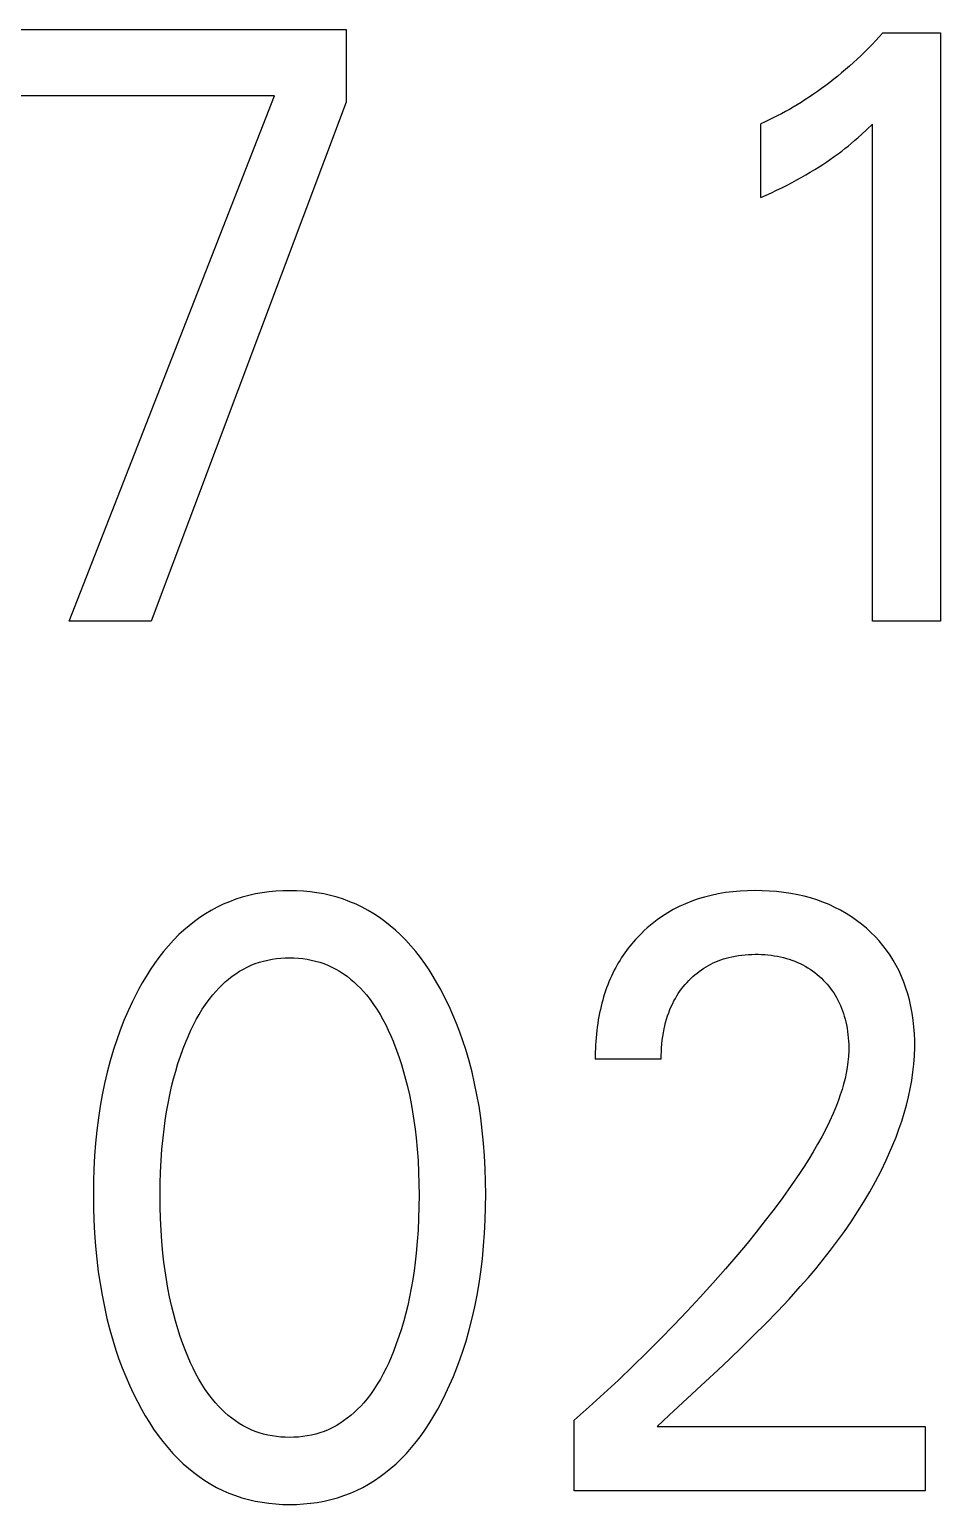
# Model space of a CAD drawing. Extents: x 10 to 656, y -396 to 292.
# Drawn here: x 286.787 to 287.317, y 101.966 to 102.824 of the extents above; entities that cross this region are included whole.
import ezdxf

# ---------------------------------------------------------------- set-up
doc = ezdxf.new("R2010")
doc.units = 0
doc.header["$LTSCALE"] = 5
doc.header["$MEASUREMENT"] = 0
doc.layers.get('0').update_dxf_attribs({"linetype": 'CONTINUOUS'})

msp = doc.modelspace()

# ---------------------------------------------------------------- linework, layer by layer
at = {"color": 7, "linetype": 'Continuous'}
for p, q in [((286.77028, 102.82433), (286.97144, 102.82433)), ((286.97144, 102.82433), (286.97144, 102.78214)), ((287.28355, 102.82238), (287.28152, 102.82012)), ((287.28355, 102.82238), (287.31712, 102.82238)), ((287.31712, 102.82238), (287.31712, 102.48018)), ((287.27524, 102.81348), (287.27308, 102.81133)), ((287.27736, 102.81567), (287.27524, 102.81348)), ((287.27946, 102.81788), (287.27736, 102.81567)), ((287.28152, 102.82012), (287.27946, 102.81788)), ((287.26645, 102.80504), (287.26418, 102.803)), ((287.26869, 102.8071), (287.26645, 102.80504)), ((287.2709, 102.8092), (287.26869, 102.8071)), ((287.27308, 102.81133), (287.2709, 102.8092)), ((287.25505, 102.79536), (287.25272, 102.79355)), ((287.25735, 102.79721), (287.25505, 102.79536)), ((287.25963, 102.79909), (287.25735, 102.79721)), ((287.26188, 102.801), (287.25963, 102.79909)), ((287.26418, 102.803), (287.26188, 102.801)), ((287.24317, 102.78662), (287.24072, 102.78497)), ((287.24559, 102.7883), (287.24317, 102.78662)), ((287.24799, 102.79002), (287.24559, 102.7883)), ((287.25037, 102.79176), (287.24799, 102.79002)), ((287.25272, 102.79355), (287.25037, 102.79176)), ((286.92969, 102.7858), (286.77028, 102.7858)), ((286.81034, 102.48018), (286.92969, 102.7858)), ((286.97144, 102.78214), (286.85796, 102.48018)), ((287.22919, 102.77787), (287.22687, 102.77657)), ((287.23148, 102.7792), (287.22919, 102.77787)), ((287.23375, 102.78055), (287.23148, 102.7792)), ((287.23601, 102.78194), (287.23375, 102.78055)), ((287.23825, 102.78336), (287.23601, 102.78194)), ((287.24072, 102.78497), (287.23825, 102.78336)), ((287.21507, 102.77056), (287.21266, 102.76945)), ((287.21266, 102.72653), (287.21266, 102.76945)), ((287.21746, 102.7717), (287.21507, 102.77056)), ((287.21984, 102.77287), (287.21746, 102.7717)), ((287.2222, 102.77407), (287.21984, 102.77287)), ((287.22455, 102.77531), (287.2222, 102.77407)), ((287.22687, 102.77657), (287.22455, 102.77531)), ((287.27431, 102.76621), (287.27747, 102.76921)), ((287.27747, 102.48018), (287.27747, 102.76921)), ((287.26717, 102.75975), (287.26915, 102.76149)), ((287.26915, 102.76149), (287.27111, 102.76325)), ((287.27111, 102.76325), (287.27431, 102.76621)), ((287.25535, 102.75041), (287.25751, 102.75199)), ((287.25751, 102.75199), (287.25964, 102.7536)), ((287.25964, 102.7536), (287.2615, 102.75506)), ((287.2615, 102.75506), (287.26335, 102.75654)), ((287.26335, 102.75654), (287.26517, 102.75805)), ((287.26517, 102.75805), (287.26717, 102.75975)), ((287.24394, 102.74282), (287.2465, 102.74441)), ((287.2465, 102.74441), (287.24874, 102.74586)), ((287.24874, 102.74586), (287.25097, 102.74734)), ((287.25097, 102.74734), (287.25317, 102.74886)), ((287.25317, 102.74886), (287.25535, 102.75041)), ((287.22784, 102.73384), (287.23084, 102.73539)), ((287.23084, 102.73539), (287.23349, 102.73681)), ((287.23349, 102.73681), (287.23614, 102.73826)), ((287.23614, 102.73826), (287.23876, 102.73974)), ((287.23876, 102.73974), (287.24136, 102.74126)), ((287.24136, 102.74126), (287.24394, 102.74282)), ((287.21266, 102.72653), (287.21572, 102.72794)), ((287.21572, 102.72794), (287.21877, 102.72937)), ((287.21877, 102.72937), (287.2218, 102.73083)), ((287.2218, 102.73083), (287.22483, 102.73232)), ((287.22483, 102.73232), (287.22784, 102.73384)), ((286.85796, 102.48018), (286.81034, 102.48018)), ((287.31712, 102.48018), (287.27747, 102.48018)), ((286.93052, 102.32305), (286.92655, 102.32268)), ((286.93451, 102.32328), (286.93052, 102.32305)), ((286.9385, 102.32335), (286.93451, 102.32328)), ((286.94251, 102.32328), (286.9385, 102.32335)), ((286.94651, 102.32306), (286.94251, 102.32328)), ((286.95049, 102.32268), (286.94651, 102.32306)), ((287.20065, 102.32312), (287.19637, 102.32276)), ((287.20493, 102.32334), (287.20065, 102.32312)), ((287.20922, 102.32342), (287.20493, 102.32334)), ((287.2134, 102.32336), (287.20922, 102.32342)), ((287.21758, 102.32317), (287.2134, 102.32336)), ((287.22175, 102.32285), (287.21758, 102.32317)), ((286.89988, 102.31542), (286.89637, 102.31372)), ((286.90347, 102.31696), (286.89988, 102.31542)), ((286.90719, 102.31834), (286.90347, 102.31696)), ((286.91097, 102.31955), (286.90719, 102.31834)), ((286.9148, 102.32058), (286.91097, 102.31955)), ((286.91868, 102.32144), (286.9148, 102.32058)), ((286.9226, 102.32214), (286.91868, 102.32144)), ((286.92655, 102.32268), (286.9226, 102.32214)), ((286.95445, 102.32215), (286.95049, 102.32268)), ((286.95838, 102.32145), (286.95445, 102.32215)), ((286.96226, 102.32059), (286.95838, 102.32145)), ((286.96611, 102.31955), (286.96226, 102.32059)), ((286.9699, 102.31834), (286.96611, 102.31955)), ((286.97363, 102.31696), (286.9699, 102.31834)), ((286.97722, 102.31543), (286.97363, 102.31696)), ((286.98074, 102.31372), (286.97722, 102.31543)), ((287.16875, 102.31579), (287.16517, 102.31416)), ((287.1724, 102.31725), (287.16875, 102.31579)), ((287.17612, 102.31855), (287.1724, 102.31725)), ((287.17989, 102.31968), (287.17612, 102.31855)), ((287.1837, 102.32065), (287.17989, 102.31968)), ((287.18789, 102.32153), (287.1837, 102.32065)), ((287.19212, 102.32223), (287.18789, 102.32153)), ((287.19637, 102.32276), (287.19212, 102.32223)), ((287.2259, 102.32238), (287.22175, 102.32285)), ((287.23003, 102.32176), (287.2259, 102.32238)), ((287.23413, 102.32098), (287.23003, 102.32176)), ((287.23785, 102.32012), (287.23413, 102.32098)), ((287.24153, 102.31913), (287.23785, 102.32012)), ((287.24517, 102.31799), (287.24153, 102.31913)), ((287.24875, 102.3167), (287.24517, 102.31799)), ((287.25228, 102.31526), (287.24875, 102.3167)), ((287.25574, 102.31366), (287.25228, 102.31526)), ((286.8863, 102.30769), (286.88312, 102.3054)), ((286.88957, 102.30985), (286.8863, 102.30769)), ((286.89293, 102.31186), (286.88957, 102.30985)), ((286.89637, 102.31372), (286.89293, 102.31186)), ((286.98418, 102.31186), (286.98074, 102.31372)), ((286.98754, 102.30985), (286.98418, 102.31186)), ((286.99081, 102.30769), (286.98754, 102.30985)), ((286.99399, 102.3054), (286.99081, 102.30769)), ((287.1523, 102.30638), (287.14937, 102.30411)), ((287.15534, 102.30851), (287.1523, 102.30638)), ((287.15846, 102.31051), (287.15534, 102.30851)), ((287.16167, 102.31236), (287.15846, 102.31051)), ((287.16517, 102.31416), (287.16167, 102.31236)), ((287.259, 102.31197), (287.25574, 102.31366)), ((287.26218, 102.31014), (287.259, 102.31197)), ((287.26528, 102.30817), (287.26218, 102.31014)), ((287.2683, 102.30607), (287.26528, 102.30817)), ((287.27121, 102.30383), (287.2683, 102.30607)), ((286.87418, 102.29777), (286.87105, 102.29463)), ((286.87705, 102.30043), (286.87418, 102.29777)), ((286.88003, 102.30297), (286.87705, 102.30043)), ((286.88312, 102.3054), (286.88003, 102.30297)), ((286.99707, 102.30298), (286.99399, 102.3054)), ((287.00005, 102.30043), (286.99707, 102.30298)), ((287.00292, 102.29777), (287.00005, 102.30043)), ((287.00604, 102.29463), (287.00292, 102.29777)), ((287.14198, 102.29736), (287.14083, 102.29616)), ((287.14315, 102.29854), (287.14198, 102.29736)), ((287.14482, 102.30015), (287.14315, 102.29854)), ((287.14654, 102.30171), (287.14482, 102.30015)), ((287.14937, 102.30411), (287.14654, 102.30171)), ((287.27403, 102.30147), (287.27121, 102.30383)), ((287.2766, 102.29912), (287.27403, 102.30147)), ((287.27907, 102.29666), (287.2766, 102.29912)), ((286.86806, 102.29136), (286.86521, 102.28798)), ((286.87105, 102.29463), (286.86806, 102.29136)), ((287.00902, 102.29136), (287.00604, 102.29463)), ((287.01186, 102.28798), (287.00902, 102.29136)), ((287.13545, 102.28982), (287.13445, 102.2885)), ((287.13648, 102.29113), (287.13545, 102.28982)), ((287.13753, 102.29242), (287.13648, 102.29113)), ((287.1386, 102.29369), (287.13753, 102.29242)), ((287.1397, 102.29493), (287.1386, 102.29369)), ((287.14083, 102.29616), (287.1397, 102.29493)), ((287.28143, 102.29411), (287.27907, 102.29666)), ((287.28367, 102.29145), (287.28143, 102.29411)), ((287.2858, 102.2887), (287.28367, 102.29145)), ((287.28779, 102.28586), (287.2858, 102.2887)), ((286.85988, 102.28091), (286.8574, 102.27723)), ((286.86248, 102.28449), (286.85988, 102.28091)), ((286.86521, 102.28798), (286.86248, 102.28449)), ((286.91621, 102.27998), (286.91856, 102.2809)), ((286.91856, 102.2809), (286.92096, 102.28172)), ((286.92096, 102.28172), (286.92339, 102.28242)), ((286.92339, 102.28242), (286.92586, 102.28301)), ((286.92586, 102.28301), (286.92835, 102.28349)), ((286.92835, 102.28349), (286.93087, 102.28386)), ((286.93087, 102.28386), (286.93341, 102.28412)), ((286.93341, 102.28412), (286.93595, 102.28428)), ((286.93595, 102.28428), (286.9385, 102.28433)), ((286.9385, 102.28433), (286.94106, 102.28428)), ((286.94106, 102.28428), (286.9436, 102.28412)), ((286.9436, 102.28412), (286.94614, 102.28386)), ((286.94614, 102.28386), (286.94865, 102.28349)), ((286.94865, 102.28349), (286.95115, 102.28301)), ((286.95115, 102.28301), (286.95362, 102.28242)), ((286.95362, 102.28242), (286.95605, 102.28172)), ((286.95605, 102.28172), (286.95844, 102.2809)), ((286.95844, 102.2809), (286.96079, 102.27998)), ((287.01458, 102.28449), (287.01186, 102.28798)), ((287.01717, 102.2809), (287.01458, 102.28449)), ((287.01964, 102.27723), (287.01717, 102.2809)), ((287.12903, 102.28015), (287.12823, 102.2787)), ((287.12987, 102.28158), (287.12903, 102.28015)), ((287.13073, 102.283), (287.12987, 102.28158)), ((287.13162, 102.2844), (287.13073, 102.283)), ((287.13254, 102.28578), (287.13162, 102.2844)), ((287.13348, 102.28715), (287.13254, 102.28578)), ((287.13445, 102.2885), (287.13348, 102.28715)), ((287.18212, 102.27987), (287.18352, 102.28062)), ((287.18352, 102.28062), (287.18495, 102.28132)), ((287.18495, 102.28132), (287.1864, 102.28197)), ((287.1864, 102.28197), (287.18787, 102.28258)), ((287.18787, 102.28258), (287.18936, 102.28313)), ((287.18936, 102.28313), (287.19087, 102.28365)), ((287.19087, 102.28365), (287.19239, 102.28411)), ((287.19239, 102.28411), (287.19392, 102.28453)), ((287.19392, 102.28453), (287.1958, 102.28497)), ((287.1958, 102.28497), (287.19769, 102.28535)), ((287.19769, 102.28535), (287.19959, 102.28566)), ((287.19959, 102.28566), (287.20151, 102.28591)), ((287.20151, 102.28591), (287.20343, 102.2861)), ((287.20343, 102.2861), (287.20536, 102.28623)), ((287.20536, 102.28623), (287.20729, 102.28631)), ((287.20729, 102.28631), (287.20922, 102.28634)), ((287.20922, 102.28634), (287.2111, 102.28633)), ((287.2111, 102.28633), (287.21298, 102.28626)), ((287.21298, 102.28626), (287.21485, 102.28615)), ((287.21485, 102.28615), (287.21672, 102.28599)), ((287.21672, 102.28599), (287.21859, 102.28577)), ((287.21859, 102.28577), (287.22045, 102.2855)), ((287.22045, 102.2855), (287.2223, 102.28518)), ((287.2223, 102.28518), (287.22414, 102.2848)), ((287.22414, 102.2848), (287.2258, 102.2844)), ((287.2258, 102.2844), (287.22746, 102.28395)), ((287.22746, 102.28395), (287.2291, 102.28345)), ((287.2291, 102.28345), (287.23072, 102.2829)), ((287.23072, 102.2829), (287.23233, 102.2823)), ((287.23233, 102.2823), (287.23391, 102.28164)), ((287.23391, 102.28164), (287.23547, 102.28093)), ((287.23547, 102.28093), (287.237, 102.28016)), ((287.237, 102.28016), (287.23846, 102.27937)), ((287.28965, 102.28293), (287.28779, 102.28586)), ((287.29141, 102.27983), (287.28965, 102.28293)), ((286.85503, 102.27348), (286.85277, 102.26967)), ((286.8574, 102.27723), (286.85503, 102.27348)), ((286.90107, 102.27025), (286.90305, 102.27193)), ((286.90305, 102.27193), (286.9051, 102.27354)), ((286.9051, 102.27354), (286.90721, 102.27505)), ((286.90721, 102.27505), (286.90938, 102.27645)), ((286.90938, 102.27645), (286.91162, 102.27775)), ((286.91162, 102.27775), (286.91392, 102.27894)), ((286.91392, 102.27894), (286.91621, 102.27998)), ((286.96079, 102.27998), (286.96309, 102.27894)), ((286.96309, 102.27894), (286.96539, 102.27775)), ((286.96539, 102.27775), (286.96762, 102.27645)), ((286.96762, 102.27645), (286.9698, 102.27505)), ((286.9698, 102.27505), (286.97191, 102.27354)), ((286.97191, 102.27354), (286.97395, 102.27193)), ((286.97395, 102.27193), (286.97593, 102.27025)), ((287.02199, 102.27348), (287.01964, 102.27723)), ((287.02424, 102.26967), (287.02199, 102.27348)), ((287.12498, 102.27202), (287.12426, 102.2703)), ((287.12574, 102.27371), (287.12498, 102.27202)), ((287.12653, 102.27539), (287.12574, 102.27371)), ((287.12736, 102.27706), (287.12653, 102.27539)), ((287.12823, 102.2787), (287.12736, 102.27706)), ((287.17077, 102.27116), (287.1719, 102.27229)), ((287.1719, 102.27229), (287.17307, 102.27338)), ((287.17307, 102.27338), (287.17427, 102.27443)), ((287.17427, 102.27443), (287.1755, 102.27545)), ((287.1755, 102.27545), (287.17676, 102.27642)), ((287.17676, 102.27642), (287.17806, 102.27735)), ((287.17806, 102.27735), (287.17938, 102.27824)), ((287.17938, 102.27824), (287.18074, 102.27908)), ((287.18074, 102.27908), (287.18212, 102.27987)), ((287.23846, 102.27937), (287.2399, 102.27852)), ((287.2399, 102.27852), (287.2413, 102.27762)), ((287.2413, 102.27762), (287.24267, 102.27668)), ((287.24267, 102.27668), (287.24401, 102.27569)), ((287.24401, 102.27569), (287.24531, 102.27465)), ((287.24531, 102.27465), (287.24658, 102.27357)), ((287.24658, 102.27357), (287.24781, 102.27244)), ((287.24781, 102.27244), (287.24896, 102.27132)), ((287.29303, 102.27665), (287.29141, 102.27983)), ((287.2945, 102.27339), (287.29303, 102.27665)), ((287.29583, 102.27008), (287.2945, 102.27339)), ((286.84983, 102.26433), (286.8471, 102.25894)), ((286.85062, 102.26579), (286.84983, 102.26433)), ((286.85277, 102.26967), (286.85062, 102.26579)), ((286.89385, 102.26276), (286.89555, 102.26473)), ((286.89555, 102.26473), (286.89732, 102.26663)), ((286.89732, 102.26663), (286.89916, 102.26848)), ((286.89916, 102.26848), (286.90107, 102.27025)), ((286.97593, 102.27025), (286.97784, 102.26848)), ((286.97784, 102.26848), (286.97969, 102.26663)), ((286.97969, 102.26663), (286.98146, 102.26473)), ((286.98146, 102.26473), (286.98316, 102.26276)), ((287.02639, 102.26579), (287.02424, 102.26967)), ((287.02889, 102.26098), (287.02639, 102.26579)), ((287.12172, 102.26331), (287.12117, 102.26153)), ((287.1223, 102.26508), (287.12172, 102.26331)), ((287.12292, 102.26683), (287.1223, 102.26508)), ((287.12358, 102.26858), (287.12292, 102.26683)), ((287.12426, 102.2703), (287.12358, 102.26858)), ((287.16374, 102.2621), (287.16462, 102.26349)), ((287.16462, 102.26349), (287.16555, 102.26486)), ((287.16555, 102.26486), (287.16652, 102.26619)), ((287.16652, 102.26619), (287.16753, 102.26749)), ((287.16753, 102.26749), (287.16859, 102.26877)), ((287.16859, 102.26877), (287.16968, 102.27)), ((287.16968, 102.27), (287.17077, 102.27116)), ((287.24896, 102.27132), (287.25007, 102.27016)), ((287.25007, 102.27016), (287.25114, 102.26897)), ((287.25114, 102.26897), (287.25218, 102.26775)), ((287.25218, 102.26775), (287.25317, 102.26649)), ((287.25317, 102.26649), (287.25411, 102.26519)), ((287.25411, 102.26519), (287.25501, 102.26387)), ((287.25501, 102.26387), (287.25587, 102.26252)), ((287.29703, 102.26671), (287.29583, 102.27008)), ((287.29809, 102.26329), (287.29703, 102.26671)), ((287.29902, 102.25984), (287.29809, 102.26329)), ((286.8471, 102.25894), (286.84455, 102.25346)), ((286.88591, 102.25138), (286.88772, 102.25434)), ((286.88772, 102.25434), (286.88964, 102.25723)), ((286.88964, 102.25723), (286.89168, 102.26004)), ((286.89168, 102.26004), (286.89385, 102.26276)), ((286.98316, 102.26276), (286.98532, 102.26004)), ((286.98532, 102.26004), (286.98737, 102.25723)), ((286.98737, 102.25723), (286.98929, 102.25434)), ((286.98929, 102.25434), (286.9911, 102.25138)), ((287.03125, 102.2561), (287.02889, 102.26098)), ((287.03346, 102.25117), (287.03125, 102.2561)), ((287.11928, 102.25431), (287.11884, 102.25227)), ((287.11971, 102.25613), (287.11928, 102.25431)), ((287.12016, 102.25794), (287.11971, 102.25613)), ((287.12065, 102.25974), (287.12016, 102.25794)), ((287.12117, 102.26153), (287.12065, 102.25974)), ((287.15974, 102.2542), (287.16051, 102.256)), ((287.16051, 102.256), (287.16135, 102.25778)), ((287.16135, 102.25778), (287.1621, 102.25924)), ((287.1621, 102.25924), (287.1629, 102.26069)), ((287.1629, 102.26069), (287.16374, 102.2621)), ((287.25587, 102.26252), (287.25667, 102.26114)), ((287.25667, 102.26114), (287.25746, 102.25966)), ((287.25746, 102.25966), (287.2582, 102.25816)), ((287.2582, 102.25816), (287.25888, 102.25664)), ((287.25888, 102.25664), (287.25952, 102.25509)), ((287.25952, 102.25509), (287.2601, 102.25352)), ((287.29991, 102.25595), (287.29902, 102.25984)), ((287.30065, 102.25203), (287.29991, 102.25595)), ((286.84217, 102.24791), (286.83997, 102.2423)), ((286.84455, 102.25346), (286.84217, 102.24791)), ((286.8826, 102.24528), (286.88421, 102.24836)), ((286.88421, 102.24836), (286.88591, 102.25138)), ((286.9911, 102.25138), (286.9928, 102.24836)), ((286.9928, 102.24836), (286.99441, 102.24528)), ((287.03554, 102.24617), (287.03346, 102.25117)), ((287.03748, 102.24112), (287.03554, 102.24617)), ((287.11774, 102.24609), (287.11745, 102.24401)), ((287.11807, 102.24815), (287.11774, 102.24609)), ((287.11844, 102.25021), (287.11807, 102.24815)), ((287.11884, 102.25227), (287.11844, 102.25021)), ((287.15677, 102.24483), (287.15725, 102.24674)), ((287.15725, 102.24674), (287.15779, 102.24863)), ((287.15779, 102.24863), (287.15838, 102.25051)), ((287.15838, 102.25051), (287.15903, 102.25237)), ((287.15903, 102.25237), (287.15974, 102.2542)), ((287.2601, 102.25352), (287.26064, 102.25193)), ((287.26064, 102.25193), (287.26113, 102.25032)), ((287.26113, 102.25032), (287.26158, 102.2487)), ((287.26158, 102.2487), (287.26199, 102.24707)), ((287.26199, 102.24707), (287.26239, 102.24523)), ((287.30123, 102.24809), (287.30065, 102.25203)), ((287.30167, 102.24413), (287.30123, 102.24809)), ((286.83997, 102.2423), (286.83793, 102.23662)), ((286.8783, 102.23579), (286.87966, 102.23899)), ((286.87966, 102.23899), (286.88109, 102.24216)), ((286.88109, 102.24216), (286.8826, 102.24528)), ((286.99441, 102.24528), (286.99592, 102.24216)), ((286.99592, 102.24216), (286.99735, 102.23899)), ((286.99735, 102.23899), (286.9987, 102.23579)), ((287.03928, 102.23603), (287.03748, 102.24112)), ((287.11678, 102.23779), (287.11662, 102.23571)), ((287.11697, 102.23986), (287.11678, 102.23779)), ((287.11719, 102.24194), (287.11697, 102.23986)), ((287.11745, 102.24401), (287.11719, 102.24194)), ((287.1553, 102.23634), (287.15558, 102.23854)), ((287.15558, 102.23854), (287.15594, 102.24073)), ((287.15594, 102.24073), (287.15635, 102.2429)), ((287.15635, 102.2429), (287.15677, 102.24483)), ((287.26239, 102.24523), (287.26275, 102.24338)), ((287.26275, 102.24338), (287.26305, 102.24151)), ((287.26305, 102.24151), (287.2633, 102.23964)), ((287.2633, 102.23964), (287.2635, 102.23777)), ((287.2635, 102.23777), (287.26364, 102.23589)), ((287.30197, 102.24016), (287.30167, 102.24413)), ((287.30212, 102.23618), (287.30197, 102.24016)), ((286.83605, 102.23089), (286.83413, 102.22439)), ((286.83793, 102.23662), (286.83605, 102.23089)), ((286.87505, 102.22716), (286.87661, 102.2315)), ((286.87661, 102.2315), (286.8783, 102.23579)), ((286.9987, 102.23579), (286.99917, 102.23465)), ((286.99917, 102.23465), (287.00075, 102.23054)), ((287.00075, 102.23054), (287.00223, 102.22639)), ((287.04096, 102.23089), (287.03928, 102.23603)), ((287.04288, 102.22439), (287.04096, 102.23089)), ((287.11634, 102.22949), (287.1163, 102.22743)), ((287.1164, 102.23156), (287.11634, 102.22949)), ((287.11649, 102.23363), (287.1164, 102.23156)), ((287.11662, 102.23571), (287.11649, 102.23363)), ((287.1547, 102.22755), (287.15477, 102.22975)), ((287.15477, 102.22975), (287.15489, 102.23194)), ((287.15489, 102.23194), (287.15506, 102.23415)), ((287.15506, 102.23415), (287.1553, 102.23634)), ((287.26376, 102.23025), (287.26361, 102.22698)), ((287.26364, 102.23589), (287.26373, 102.23401)), ((287.26373, 102.23401), (287.26377, 102.23213)), ((287.26377, 102.23213), (287.26376, 102.23025)), ((287.30198, 102.22735), (287.30214, 102.2322)), ((287.30214, 102.2322), (287.30212, 102.23618)), ((286.83413, 102.22439), (286.8324, 102.21784)), ((286.87226, 102.21838), (286.8736, 102.22279)), ((286.8736, 102.22279), (286.87505, 102.22716)), ((287.00223, 102.22639), (287.00359, 102.2222)), ((287.00359, 102.2222), (287.00486, 102.21799)), ((287.04461, 102.21784), (287.04288, 102.22439)), ((287.1163, 102.22743), (287.1163, 102.22537)), ((287.15468, 102.22537), (287.1163, 102.22537)), ((287.15468, 102.22537), (287.1547, 102.22755)), ((287.26286, 102.22047), (287.26229, 102.21724)), ((287.26331, 102.22372), (287.26286, 102.22047)), ((287.26361, 102.22698), (287.26331, 102.22372)), ((287.30111, 102.2177), (287.30164, 102.22252)), ((287.30164, 102.22252), (287.30198, 102.22735)), ((286.8324, 102.21784), (286.83086, 102.21123)), ((286.86991, 102.20948), (286.87104, 102.21394)), ((286.87104, 102.21394), (286.87226, 102.21838)), ((287.00486, 102.21799), (287.00602, 102.21375)), ((287.00602, 102.21375), (287.00709, 102.20948)), ((287.04615, 102.21124), (287.04461, 102.21784)), ((287.26159, 102.21403), (287.26078, 102.21083)), ((287.26229, 102.21724), (287.26159, 102.21403)), ((287.29953, 102.20811), (287.3004, 102.2129)), ((287.3004, 102.2129), (287.30111, 102.2177)), ((286.8295, 102.20459), (286.82832, 102.19792)), ((286.83086, 102.21123), (286.8295, 102.20459)), ((286.8678, 102.19961), (286.8688, 102.20456)), ((286.8688, 102.20456), (286.86991, 102.20948)), ((287.00709, 102.20948), (287.00821, 102.20456)), ((287.00821, 102.20456), (287.00921, 102.19961)), ((287.0475, 102.20459), (287.04615, 102.21124)), ((287.04869, 102.19792), (287.0475, 102.20459)), ((287.25885, 102.20452), (287.25775, 102.2014)), ((287.25986, 102.20766), (287.25885, 102.20452)), ((287.26078, 102.21083), (287.25986, 102.20766)), ((287.29732, 102.19862), (287.2985, 102.20335)), ((287.2985, 102.20335), (287.29953, 102.20811)), ((286.82832, 102.19792), (286.82731, 102.19121)), ((286.86614, 102.18966), (286.86692, 102.19464)), ((286.86692, 102.19464), (286.8678, 102.19961)), ((287.00921, 102.19961), (287.01009, 102.19464)), ((287.01009, 102.19464), (287.01087, 102.18966)), ((287.0497, 102.19121), (287.04869, 102.19792)), ((287.25658, 102.19832), (287.25465, 102.19367)), ((287.25775, 102.2014), (287.25658, 102.19832)), ((287.296, 102.19391), (287.29732, 102.19862)), ((286.82731, 102.19121), (286.82639, 102.18384)), ((286.86546, 102.18466), (286.86614, 102.18966)), ((287.01087, 102.18966), (287.01155, 102.18466)), ((287.05062, 102.18384), (287.0497, 102.19121)), ((287.25259, 102.1891), (287.25039, 102.1846)), ((287.25465, 102.19367), (287.25259, 102.1891)), ((287.29296, 102.18461), (287.29454, 102.18924)), ((287.29454, 102.18924), (287.296, 102.19391)), ((286.82639, 102.18384), (286.82565, 102.17645)), ((286.86425, 102.17299), (286.86488, 102.17964)), ((286.86488, 102.17964), (286.86546, 102.18466)), ((287.01155, 102.18466), (287.01213, 102.17964)), ((287.01213, 102.17964), (287.01275, 102.17299)), ((287.05136, 102.17645), (287.05062, 102.18384)), ((287.24806, 102.18017), (287.24563, 102.1758)), ((287.25039, 102.1846), (287.24806, 102.18017)), ((287.28944, 102.17546), (287.29125, 102.18001)), ((287.29125, 102.18001), (287.29296, 102.18461)), ((286.82509, 102.16904), (286.8247, 102.16162)), ((286.82565, 102.17645), (286.82509, 102.16904)), ((286.86378, 102.16632), (286.86425, 102.17299)), ((287.01275, 102.17299), (287.01323, 102.16632)), ((287.05192, 102.16904), (287.05136, 102.17645)), ((287.0523, 102.16162), (287.05192, 102.16904)), ((287.2431, 102.17148), (287.24049, 102.16721)), ((287.24563, 102.1758), (287.2431, 102.17148)), ((287.2855, 102.1665), (287.28752, 102.17096)), ((287.28752, 102.17096), (287.28944, 102.17546)), ((286.8247, 102.16162), (286.82447, 102.1542)), ((286.86346, 102.15964), (286.86378, 102.16632)), ((287.01323, 102.16632), (287.01355, 102.15964)), ((287.05253, 102.1542), (287.0523, 102.16162)), ((287.2378, 102.16299), (287.23504, 102.15881)), ((287.24049, 102.16721), (287.2378, 102.16299)), ((287.27934, 102.15421), (287.28251, 102.16031)), ((287.28251, 102.16031), (287.2855, 102.1665)), ((286.82447, 102.1542), (286.8244, 102.14677)), ((286.8632, 102.14628), (286.86326, 102.15296)), ((286.86326, 102.15296), (286.86346, 102.15964)), ((287.01355, 102.15964), (287.01374, 102.15296)), ((287.01374, 102.15296), (287.01381, 102.14628)), ((287.05261, 102.14677), (287.05253, 102.1542)), ((287.23027, 102.15182), (287.22536, 102.14492)), ((287.23504, 102.15881), (287.23027, 102.15182)), ((287.27602, 102.14821), (287.27934, 102.15421)), ((286.8244, 102.14677), (286.82446, 102.13921)), ((286.86326, 102.1395), (286.8632, 102.14628)), ((287.01381, 102.14628), (287.01375, 102.1395)), ((287.05254, 102.13923), (287.05261, 102.14677)), ((287.22536, 102.14492), (287.22032, 102.13812)), ((287.27254, 102.14232), (287.27602, 102.14821)), ((286.82446, 102.13921), (286.82469, 102.13166)), ((286.86345, 102.13272), (286.86326, 102.1395)), ((287.01375, 102.1395), (287.01356, 102.13272)), ((287.05232, 102.1317), (287.05254, 102.13923)), ((287.22032, 102.13812), (287.21517, 102.13141)), ((287.26516, 102.13079), (287.26892, 102.13651)), ((287.26892, 102.13651), (287.27254, 102.14232)), ((286.82469, 102.13166), (286.82507, 102.12412)), ((286.86377, 102.12595), (286.86345, 102.13272)), ((286.86424, 102.11919), (286.86377, 102.12595)), ((287.01324, 102.12595), (287.01277, 102.11919)), ((287.01356, 102.13272), (287.01324, 102.12595)), ((287.05194, 102.12417), (287.05232, 102.1317)), ((287.21517, 102.13141), (287.20992, 102.12477)), ((287.26127, 102.12516), (287.26516, 102.13079)), ((286.82507, 102.12412), (286.82562, 102.11658)), ((286.86486, 102.11243), (286.86424, 102.11919)), ((287.01277, 102.11919), (287.01215, 102.11243)), ((287.05138, 102.11666), (287.05194, 102.12417)), ((287.20458, 102.1182), (287.19915, 102.11171)), ((287.20992, 102.12477), (287.20458, 102.1182)), ((287.25312, 102.11415), (287.25725, 102.11962)), ((287.25725, 102.11962), (287.26127, 102.12516)), ((286.82562, 102.11658), (286.82635, 102.10906)), ((286.82635, 102.10906), (286.82726, 102.10156)), ((286.86543, 102.10734), (286.86486, 102.11243)), ((287.01215, 102.11243), (287.01158, 102.10734)), ((287.04974, 102.10167), (287.05066, 102.10916)), ((287.05066, 102.10916), (287.05138, 102.11666)), ((287.19915, 102.11171), (287.19197, 102.10333)), ((287.24454, 102.10344), (287.24888, 102.10876)), ((287.24888, 102.10876), (287.25312, 102.11415)), ((286.82726, 102.10156), (286.82826, 102.09476)), ((286.8661, 102.10226), (286.86543, 102.10734)), ((286.86687, 102.09719), (286.8661, 102.10226)), ((287.01091, 102.10226), (287.01014, 102.09719)), ((287.01158, 102.10734), (287.01091, 102.10226)), ((287.04875, 102.09487), (287.04974, 102.10167)), ((287.19197, 102.10333), (287.18467, 102.09505)), ((287.2401, 102.09819), (287.24454, 102.10344)), ((286.82826, 102.09476), (286.82942, 102.08798)), ((286.86774, 102.09214), (286.86687, 102.09719)), ((286.86872, 102.08711), (286.86774, 102.09214)), ((287.00927, 102.09214), (287.00828, 102.08711)), ((287.01014, 102.09719), (287.00927, 102.09214)), ((287.04758, 102.08808), (287.04875, 102.09487)), ((287.18467, 102.09505), (287.17727, 102.08687)), ((287.22903, 102.08577), (287.23558, 102.09301)), ((287.23558, 102.09301), (287.2401, 102.09819)), ((286.82942, 102.08798), (286.83076, 102.08123)), ((286.86982, 102.08211), (286.86872, 102.08711)), ((287.00828, 102.08711), (287.00719, 102.08211)), ((287.04625, 102.08133), (287.04758, 102.08808)), ((287.17727, 102.08687), (287.16976, 102.07878)), ((287.22234, 102.07864), (287.22903, 102.08577)), ((286.83076, 102.08123), (286.83227, 102.07451)), ((286.83227, 102.07451), (286.83397, 102.06785)), ((286.87093, 102.07756), (286.86982, 102.08211)), ((286.87213, 102.07305), (286.87093, 102.07756)), ((287.00608, 102.07756), (287.00487, 102.07305)), ((287.00719, 102.08211), (287.00608, 102.07756)), ((287.04303, 102.06796), (287.04473, 102.07462)), ((287.04473, 102.07462), (287.04625, 102.08133)), ((287.16976, 102.07878), (287.16199, 102.07061)), ((287.21553, 102.07162), (287.22234, 102.07864)), ((286.83397, 102.06785), (286.83586, 102.06124)), ((286.87345, 102.06856), (286.87213, 102.07305)), ((286.87488, 102.0641), (286.87345, 102.06856)), ((287.00356, 102.06856), (287.00213, 102.0641)), ((287.00487, 102.07305), (287.00356, 102.06856)), ((287.04114, 102.06135), (287.04303, 102.06796)), ((287.16199, 102.07061), (287.15412, 102.06253)), ((287.20862, 102.0647), (287.21553, 102.07162)), ((286.83586, 102.06124), (286.83751, 102.05603)), ((286.87643, 102.05968), (286.87488, 102.0641)), ((286.87809, 102.0553), (286.87643, 102.05968)), ((287.00058, 102.05968), (286.99891, 102.0553)), ((287.00213, 102.0641), (287.00058, 102.05968)), ((287.0395, 102.05612), (287.04114, 102.06135)), ((287.15412, 102.06253), (287.14615, 102.05455)), ((287.1946, 102.05111), (287.20164, 102.05787)), ((287.20164, 102.05787), (287.20862, 102.0647)), ((286.83751, 102.05603), (286.83928, 102.05086)), ((286.83928, 102.05086), (286.84119, 102.04573)), ((286.87944, 102.05202), (286.87809, 102.0553)), ((286.88087, 102.04876), (286.87944, 102.05202)), ((286.88238, 102.04555), (286.88087, 102.04876)), ((286.99614, 102.04876), (286.99463, 102.04555)), ((286.99757, 102.05202), (286.99614, 102.04876)), ((286.99891, 102.0553), (286.99757, 102.05202)), ((287.03581, 102.0458), (287.03772, 102.05094)), ((287.03772, 102.05094), (287.0395, 102.05612)), ((287.14615, 102.05455), (287.13809, 102.04667)), ((287.18753, 102.04443), (287.1946, 102.05111)), ((286.84119, 102.04573), (286.84323, 102.04066)), ((286.84323, 102.04066), (286.84541, 102.03564)), ((286.88398, 102.04238), (286.88238, 102.04555)), ((286.88569, 102.03927), (286.88398, 102.04238)), ((286.99303, 102.04238), (286.99132, 102.03927)), ((286.99463, 102.04555), (286.99303, 102.04238)), ((287.03159, 102.03568), (287.03377, 102.04071)), ((287.03377, 102.04071), (287.03581, 102.0458)), ((287.13809, 102.04667), (287.12974, 102.03869)), ((287.18044, 102.0378), (287.18753, 102.04443)), ((286.84541, 102.03564), (286.84773, 102.03069)), ((286.8875, 102.03622), (286.88569, 102.03927)), ((286.88943, 102.03324), (286.8875, 102.03622)), ((286.89148, 102.03034), (286.88943, 102.03324)), ((286.98758, 102.03324), (286.98553, 102.03034)), ((286.98951, 102.03622), (286.98758, 102.03324)), ((286.99132, 102.03927), (286.98951, 102.03622)), ((287.02927, 102.0307), (287.03159, 102.03568)), ((287.12974, 102.03869), (287.12129, 102.03082)), ((287.15931, 102.01819), (287.18044, 102.0378)), ((286.84773, 102.03069), (286.8502, 102.02579)), ((286.8502, 102.02579), (286.85234, 102.0218)), ((286.89366, 102.02753), (286.89148, 102.03034)), ((286.89536, 102.02551), (286.89366, 102.02753)), ((286.89713, 102.02355), (286.89536, 102.02551)), ((286.89897, 102.02165), (286.89713, 102.02355)), ((286.97988, 102.02355), (286.97803, 102.02165)), ((286.98165, 102.02551), (286.97988, 102.02355)), ((286.98335, 102.02753), (286.98165, 102.02551)), ((286.98553, 102.03034), (286.98335, 102.02753)), ((287.02467, 102.0218), (287.02681, 102.02579)), ((287.02681, 102.02579), (287.02927, 102.0307)), ((287.11276, 102.02304), (287.10413, 102.01537)), ((287.12129, 102.03082), (287.11276, 102.02304)), ((286.85234, 102.0218), (286.8546, 102.01786)), ((286.8546, 102.01786), (286.85696, 102.01399)), ((286.85696, 102.01399), (286.85944, 102.0102)), ((286.90089, 102.01983), (286.89897, 102.02165)), ((286.90287, 102.01809), (286.90089, 102.01983)), ((286.90492, 102.01644), (286.90287, 102.01809)), ((286.90704, 102.01488), (286.90492, 102.01644)), ((286.90923, 102.01343), (286.90704, 102.01488)), ((286.96996, 102.01488), (286.96778, 102.01343)), ((286.97208, 102.01644), (286.96996, 102.01488)), ((286.97414, 102.01809), (286.97208, 102.01644)), ((286.97612, 102.01983), (286.97414, 102.01809)), ((286.97803, 102.02165), (286.97612, 102.01983)), ((287.01761, 102.0102), (287.02008, 102.01399)), ((287.02008, 102.01399), (287.02243, 102.01786)), ((287.02243, 102.01786), (287.02467, 102.0218)), ((287.10413, 101.97415), (287.10413, 102.01537)), ((287.15238, 102.01171), (287.15931, 102.01819)), ((286.85944, 102.0102), (286.86205, 102.00649)), ((286.86205, 102.00649), (286.86478, 102.00288)), ((286.91148, 102.01208), (286.90923, 102.01343)), ((286.9138, 102.01086), (286.91148, 102.01208)), ((286.9161, 102.00979), (286.9138, 102.01086)), ((286.91846, 102.00884), (286.9161, 102.00979)), ((286.92086, 102.008), (286.91846, 102.00884)), ((286.9233, 102.00728), (286.92086, 102.008)), ((286.92578, 102.00667), (286.9233, 102.00728)), ((286.92829, 102.00618), (286.92578, 102.00667)), ((286.93082, 102.00579), (286.92829, 102.00618)), ((286.93337, 102.00552), (286.93082, 102.00579)), ((286.93594, 102.00536), (286.93337, 102.00552)), ((286.94363, 102.00552), (286.94107, 102.00536)), ((286.94618, 102.00579), (286.94363, 102.00552)), ((286.94872, 102.00618), (286.94618, 102.00579)), ((286.95122, 102.00667), (286.94872, 102.00618)), ((286.9537, 102.00728), (286.95122, 102.00667)), ((286.95615, 102.008), (286.9537, 102.00728)), ((286.95855, 102.00884), (286.95615, 102.008)), ((286.96091, 102.00979), (286.95855, 102.00884)), ((286.96321, 102.01086), (286.96091, 102.00979)), ((286.96552, 102.01208), (286.96321, 102.01086)), ((286.96778, 102.01343), (286.96552, 102.01208)), ((287.01229, 102.00288), (287.01501, 102.00649)), ((287.01501, 102.00649), (287.01761, 102.0102)), ((287.15238, 102.01171), (287.30822, 102.01171)), ((287.30822, 102.01171), (287.30822, 101.97415)), ((286.86478, 102.00288), (286.86765, 101.99938)), ((286.86765, 101.99938), (286.87065, 101.99599)), ((286.9385, 102.0053), (286.93594, 102.00536)), ((286.94107, 102.00536), (286.9385, 102.0053)), ((287.00644, 101.99599), (287.00943, 101.99938)), ((287.00943, 101.99938), (287.01229, 102.00288)), ((286.87065, 101.99599), (286.87381, 101.99273)), ((286.87381, 101.99273), (286.87668, 101.98999)), ((286.87668, 101.98999), (286.87966, 101.98737)), ((286.99744, 101.98737), (287.00042, 101.98999)), ((287.00042, 101.98999), (287.0033, 101.99273)), ((287.0033, 101.99273), (287.00644, 101.99599)), ((286.87966, 101.98737), (286.88276, 101.98487)), ((286.88276, 101.98487), (286.88595, 101.9825)), ((286.88595, 101.9825), (286.88923, 101.98026)), ((286.88923, 101.98026), (286.89261, 101.97818)), ((286.98449, 101.97818), (286.98787, 101.98026)), ((286.98787, 101.98026), (286.99116, 101.98249)), ((286.99116, 101.98249), (286.99435, 101.98486)), ((286.99435, 101.98486), (286.99744, 101.98737)), ((286.89261, 101.97818), (286.89607, 101.97625)), ((286.89607, 101.97625), (286.89962, 101.97448)), ((286.89962, 101.97448), (286.90324, 101.97289)), ((286.90324, 101.97289), (286.90697, 101.97147)), ((286.90697, 101.97147), (286.91077, 101.97022)), ((286.96631, 101.97022), (286.97012, 101.97146)), ((286.97012, 101.97146), (286.97386, 101.97289)), ((286.97386, 101.97289), (286.97748, 101.97448)), ((286.97748, 101.97448), (286.98103, 101.97625)), ((286.98103, 101.97625), (286.98449, 101.97818)), ((287.30822, 101.97415), (287.10413, 101.97415)), ((286.91077, 101.97022), (286.91463, 101.96915)), ((286.91463, 101.96915), (286.91853, 101.96826)), ((286.91853, 101.96826), (286.92248, 101.96754)), ((286.92248, 101.96754), (286.92646, 101.96698)), ((286.92646, 101.96698), (286.93046, 101.96659)), ((286.93046, 101.96659), (286.93448, 101.96636)), ((286.93448, 101.96636), (286.9385, 101.96628)), ((286.9385, 101.96628), (286.94254, 101.96635)), ((286.94254, 101.96635), (286.94657, 101.96659)), ((286.94657, 101.96659), (286.95058, 101.96698)), ((286.95058, 101.96698), (286.95457, 101.96753)), ((286.95457, 101.96753), (286.95853, 101.96825)), ((286.95853, 101.96825), (286.96244, 101.96915)), ((286.96244, 101.96915), (286.96631, 101.97022))]:
    msp.add_line(p, q, dxfattribs=at)

doc.saveas('drawing.dxf')
